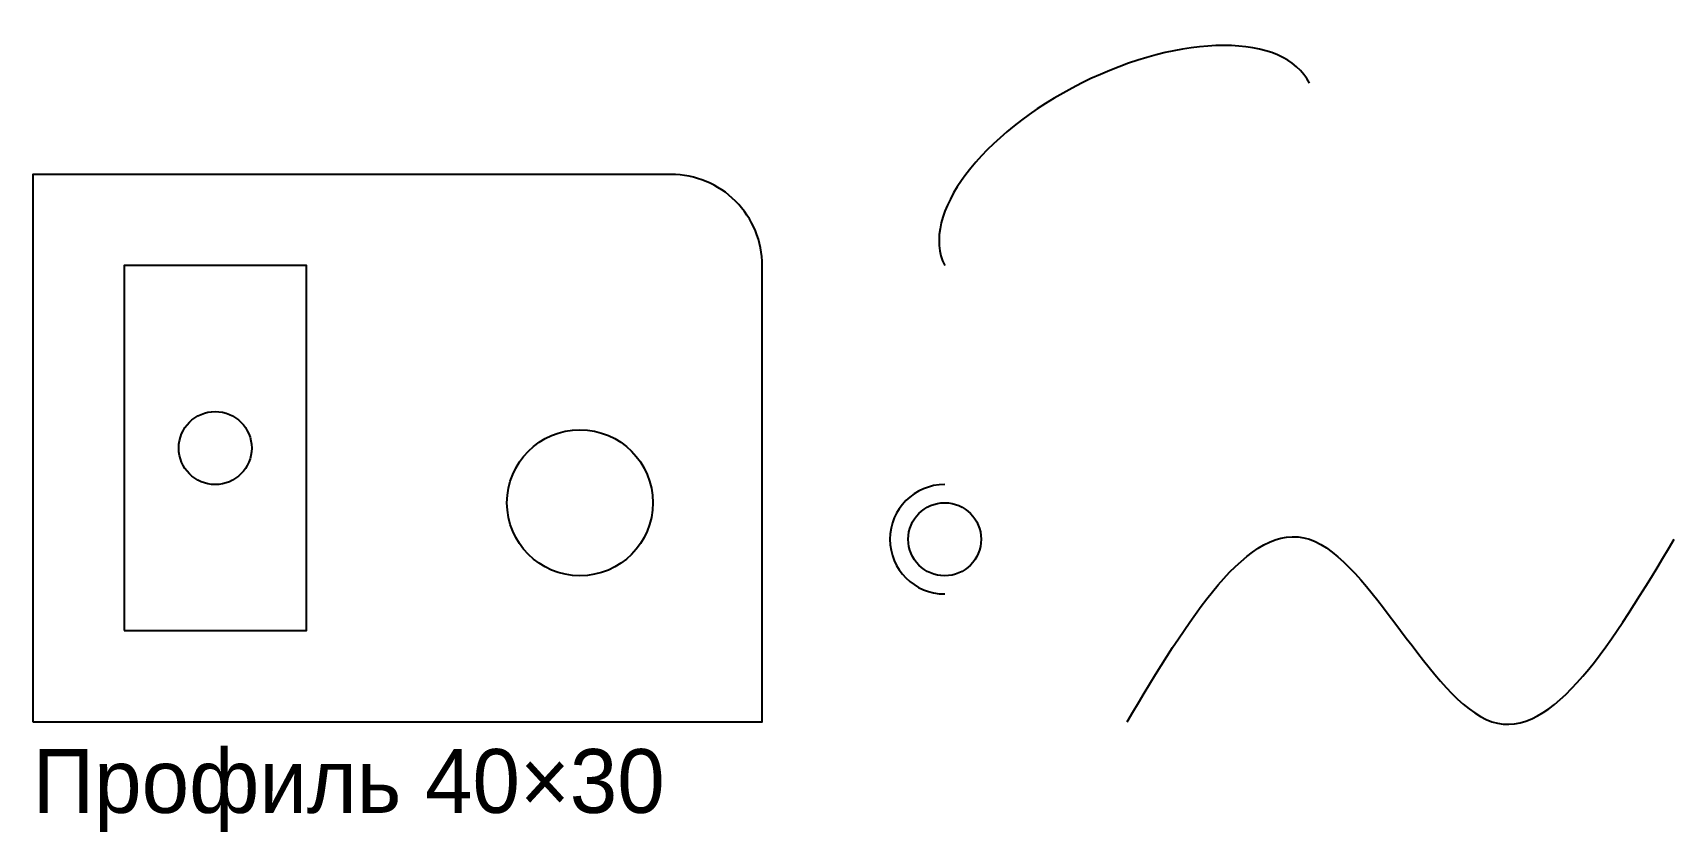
# Model space of a CAD drawing. Header units: centimetres. Extents: x 0 to 9, y -0.61 to 3.78.
import ezdxf

# ---------------------------------------------------------------- set-up
doc = ezdxf.new("R2010")
doc.units = ezdxf.units.CM
doc.layers.add('PROFILE', color=5, linetype='Continuous')
doc.layers.add('ТЕКСТ', color=1, linetype='Continuous')

# ---------------------------------------------------------------- blocks, each defined once
blk = doc.blocks.new('BOLT')
blk.add_circle((0, 0), 0.1)
blk.add_arc((0, 0), 0.15, 0, 180)

msp = doc.modelspace()

# ---------------------------------------------------------------- linework, layer by layer
msp.add_ellipse((6, 3), major_axis=(1, 0.5), ratio=0.5, start_param=0, end_param=3.14159)
msp.add_spline([(6, 0), (7, 1), (8, 0), (9, 1)], degree=3)
at = {"layer": 'PROFILE'}
msp.add_lwpolyline([(0, 0), (4, 0), (4, 2.5, 0.414214), (3.5, 3), (0, 3)], format="xyb", close=True, dxfattribs=at)
msp.add_lwpolyline([(0.5, 0.5), (1.5, 0.5), (1.5, 2.5), (0.5, 2.5)], close=True, dxfattribs=at)
for centre, radius in [((1, 1.5), 0.2), ((3, 1.2), 0.4)]:
    msp.add_circle(centre, radius, dxfattribs=at)

# ---------------------------------------------------------------- block references
at = {"layer": 'PROFILE', "xscale": 2, "yscale": 2, "rotation": 90}
msp.add_blockref('BOLT', (5, 1), dxfattribs=at)

# ---------------------------------------------------------------- texts
at = {"layer": 'ТЕКСТ'}
msp.add_text('Профиль 40×30', height=0.35, dxfattribs=at).set_placement((0, -0.5))

doc.saveas('drawing.dxf')
